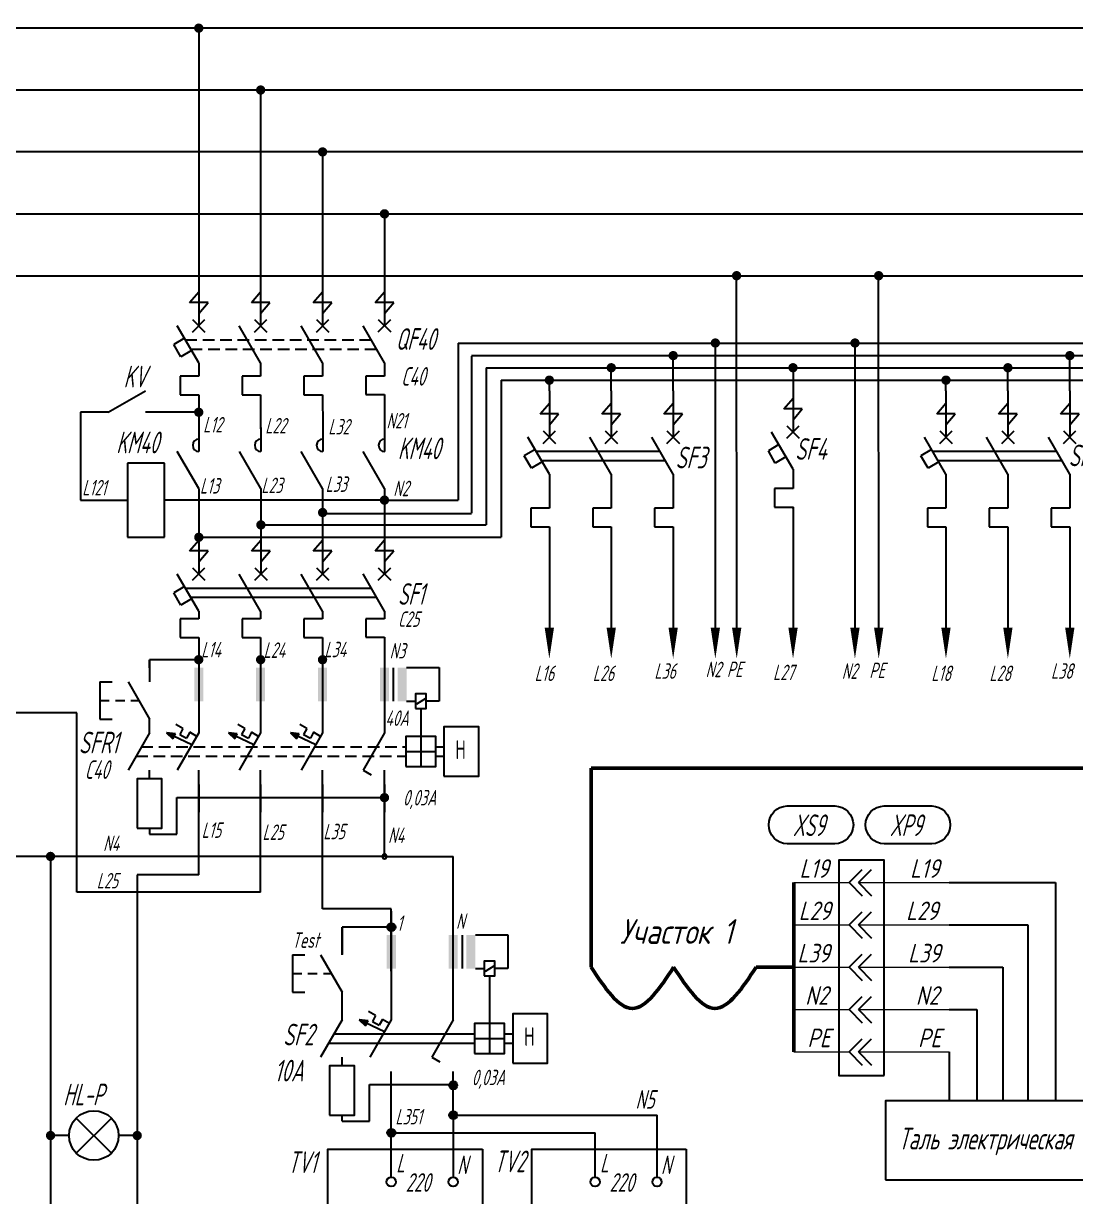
# Model space of a CAD drawing. Header units: millimetres. Extents: x 14016 to 19364, y 4274 to 5404.
# Drawn here: x 16222.1 to 16392, y 4402 to 4591.6 of the extents above; entities that cross this region are included whole.
import ezdxf

# ---------------------------------------------------------------- set-up
doc = ezdxf.new("R2010")
doc.units = ezdxf.units.MM
doc.header["$LTSCALE"] = 15
for name, pattern in [('HIDDEN2', [0.1875, 0.125, -0.0625]), ('K5LT_BASIC', [0]), ('K5LT_THIN', [0])]:
    doc.linetypes.add(name, pattern=pattern)
doc.layers.add('0.35 TEXT', color=7, linetype='Continuous', lineweight=35)
doc.layers.add('LWT 0.5', color=7, linetype='Continuous', lineweight=50)
doc.layers.add('ШТРИХОВАЯ 2', color=7, linetype='HIDDEN2')
doc.styles.add('33', font='gost.shx', dxfattribs={"width": 0.7, "oblique": 15, "height": 3.5})
doc.styles.add('34', font='gost.shx', dxfattribs={"width": 0.8, "oblique": 15, "height": 3.5})

# ---------------------------------------------------------------- blocks, each defined once
blk = doc.blocks.new('НР контакт')
at = {"linetype": 'K5LT_BASIC'}
for p, q in [((4.5, 0), (10.5, 3.46)), ((4.5, 0), (0, 0)), ((15, 0), (10.5, 0))]:
    blk.add_line(p, q, dxfattribs=at)
blk = doc.blocks.new('Авт выкл с тепл и дугогаш вертик')
for p, q in [((0, 0), (0, -7.5)), ((10, 0), (10, -7.5)), ((20, 0), (20, -7.5)), ((-1.5, -3.75), (0, -2)), ((1.5, -3.75), (-1.5, -3.75)), ((0, -5.5), (1.5, -3.75)), ((8.5, -3.75), (10, -2)), ((11.5, -3.75), (8.5, -3.75)), ((10, -5.5), (11.5, -3.75)), ((18.5, -3.75), (20, -2)), ((21.5, -3.75), (18.5, -3.75)), ((20, -5.5), (21.5, -3.75)), ((0, -13.5), (-3.46, -7.5)), ((-1, -8.5), (1, -6.5)), ((-1, -6.5), (1, -8.5)), ((10, -13.5), (6.54, -7.5)), ((9, -8.5), (11, -6.5)), ((9, -6.5), (11, -8.5)), ((20, -13.5), (16.54, -7.5)), ((19, -8.5), (21, -6.5)), ((19, -6.5), (21, -8.5)), ((-2.31, -9.5), (-4.04, -10.5)), ((-2.88, -12.5), (-4.04, -10.5)), ((-2.16, -9.75), (17.84, -9.75)), ((-1.3, -11.25), (18.7, -11.25)), ((-1.15, -11.5), (-2.88, -12.5)), ((0, -13.5), (0, -18)), ((10, -13.5), (10, -18)), ((20, -13.5), (20, -18)), ((0, -18), (0, -19)), ((10, -18), (10, -19)), ((20, -18), (20, -19)), ((0, -19), (-3, -19)), ((-3, -19), (-3, -22)), ((10, -19), (7, -19)), ((7, -19), (7, -22)), ((20, -19), (17, -19)), ((17, -19), (17, -22)), ((-3, -22), (0, -22)), ((0, -22), (0, -27.5)), ((7, -22), (10, -22)), ((10, -22), (10, -27.5)), ((17, -22), (20, -22)), ((20, -22), (20, -27.5))]:
    blk.add_line(p, q)
blk = doc.blocks.new('Лампа сигнальная')
at = {"linetype": 'K5LT_BASIC'}
for p, q in [((10.33, -2.83), (4.67, 2.83)), ((4.67, -2.83), (10.33, 2.83)), ((3.5, 0), (0, 0)), ((15, 0), (11.5, 0))]:
    blk.add_line(p, q, dxfattribs=at)
blk.add_circle((7.5, 0), 4, dxfattribs=at)
blk = doc.blocks.new('Кнопка НР без фикс лев')
at = {"linetype": 'K5LT_BASIC'}
for p, q in [((10.5, 8), (4.5, 8)), ((4.5, 8), (4.5, 6)), ((10.5, 8), (10.5, 6)), ((10.5, 3.46), (4.5, 0)), ((0, 0), (4.5, 0)), ((10.5, 0), (15, 0))]:
    blk.add_line(p, q, dxfattribs=at)
at = {"linetype": 'K5LT_THIN'}
for p, q in [((7.5, 8), (7.5, 6.5)), ((7.5, 5.5), (7.5, 4)), ((7.5, 3), (7.5, 1.73))]:
    blk.add_line(p, q, dxfattribs=at)
blk = doc.blocks.new('KROPKA')
blk.add_hatch(color=256).paths.add_polyline_path([(0.65, 0, 1), (-0.65, 0, 1)])
blk.add_circle((0, 0), 0.654)

msp = doc.modelspace()

# ---------------------------------------------------------------- hatches: boundary and pattern name
for points in [[(16251.1, 4487.51), (16249.64, 4487.51), (16249.64, 4482.07), (16251.1, 4482.07)], [(16261.1, 4487.51), (16259.64, 4487.51), (16259.64, 4482.07), (16261.1, 4482.07)], [(16271.1, 4487.51), (16269.64, 4487.51), (16269.64, 4482.07), (16271.1, 4482.07)], [(16281.1, 4487.51), (16279.64, 4487.51), (16279.64, 4482.07), (16281.1, 4482.07)], [(16283.95, 4487.51), (16282.49, 4487.51), (16282.49, 4482.07), (16283.95, 4482.07)], [(16282.21, 4444.31), (16280.75, 4444.31), (16280.75, 4438.87), (16282.21, 4438.87)], [(16292.21, 4444.31), (16290.75, 4444.31), (16290.75, 4438.87), (16292.21, 4438.87)], [(16295.06, 4444.31), (16293.6, 4444.31), (16293.6, 4438.87), (16295.06, 4438.87)]]:
    msp.add_hatch(color=256).paths.add_polyline_path(points)
h = msp.add_hatch(color=256)
h.paths.add_polyline_path([(16246.6, 4476.79), (16245.19, 4476.96), (16246.39, 4476.38)])
h.paths.add_polyline_path([(16246.39, 4476.38), (16245.19, 4476.96), (16246.18, 4475.98)])
h = msp.add_hatch(color=256)
h.paths.add_polyline_path([(16256.6, 4476.79), (16255.19, 4476.96), (16256.39, 4476.38)])
h.paths.add_polyline_path([(16256.39, 4476.38), (16255.19, 4476.96), (16256.18, 4475.98)])
h = msp.add_hatch(color=256)
h.paths.add_polyline_path([(16266.6, 4476.79), (16265.19, 4476.96), (16266.39, 4476.38)])
h.paths.add_polyline_path([(16266.39, 4476.38), (16265.19, 4476.96), (16266.18, 4475.98)])
h = msp.add_hatch(color=256)
h.paths.add_polyline_path([(16277.72, 4430.43), (16276.3, 4430.59), (16277.5, 4430.02)])
h.paths.add_polyline_path([(16277.5, 4430.02), (16276.3, 4430.59), (16277.29, 4429.61)])

# ---------------------------------------------------------------- linework, layer by layer
for p, q in [((16345.44, 4590.81, -0.02), (15242.36, 4590.81, -0.02)), ((16455.42, 4590.81, -0.02), (15302.16, 4590.81, -0.02)), ((16250.37, 4590.81, -0.02), (16250.37, 4546.55, -0.02)), ((16345.44, 4580.81, -0.02), (15242.36, 4580.81, -0.02)), ((16455.42, 4580.81, -0.02), (15302.16, 4580.81, -0.02)), ((16260.37, 4580.81, -0.02), (16260.37, 4546.55, -0.02)), ((16345.44, 4570.81, -0.02), (15242.36, 4570.81, -0.02)), ((16455.42, 4570.81, -0.02), (15302.16, 4570.81, -0.02)), ((16270.37, 4570.81, -0.02), (16270.37, 4546.55, -0.02)), ((15242.36, 4560.81, -0.02), (16345.44, 4560.81, -0.02)), ((15302.16, 4560.81, -0.02), (16455.42, 4560.81, -0.02)), ((16280.38, 4560.81, -0.02), (16280.38, 4546.55, -0.02)), ((15242.36, 4550.81, -0.02), (16343.19, 4550.81, -0.02)), ((15312.99, 4550.81, -0.02), (16455.42, 4550.81, -0.02)), ((16337.26, 4493.94, -0.02), (16337.25, 4550.81, -0.02)), ((16360.2, 4493.94, -0.02), (16360.19, 4550.81, -0.02)), ((16250.37, 4550.21, -0.02), (16250.37, 4542.71, -0.02)), ((16260.37, 4550.21, -0.02), (16260.37, 4542.71, -0.02)), ((16270.37, 4550.21, -0.02), (16270.37, 4542.71, -0.02)), ((16280.38, 4550.23, -0.02), (16280.38, 4542.73, -0.02)), ((16248.87, 4546.46, -0.02), (16250.37, 4548.21, -0.02)), ((16258.87, 4546.46, -0.02), (16260.37, 4548.21, -0.02)), ((16268.87, 4546.46, -0.02), (16270.37, 4548.21, -0.02)), ((16278.88, 4546.48, -0.02), (16280.38, 4548.23, -0.02)), ((16251.87, 4546.46, -0.02), (16248.87, 4546.46, -0.02)), ((16250.37, 4544.71, -0.02), (16251.87, 4546.46, -0.02)), ((16261.87, 4546.46, -0.02), (16258.87, 4546.46, -0.02)), ((16260.37, 4544.71, -0.02), (16261.87, 4546.46, -0.02)), ((16271.87, 4546.46, -0.02), (16268.87, 4546.46, -0.02)), ((16270.37, 4544.71, -0.02), (16271.87, 4546.46, -0.02)), ((16281.88, 4546.48, -0.02), (16278.88, 4546.48, -0.02)), ((16280.38, 4544.73, -0.02), (16281.88, 4546.48, -0.02)), ((16249.37, 4543.71, -0.02), (16251.37, 4541.71, -0.02)), ((16249.37, 4541.71, -0.02), (16251.37, 4543.71, -0.02)), ((16259.37, 4543.71, -0.02), (16261.37, 4541.71, -0.02)), ((16259.37, 4541.71, -0.02), (16261.37, 4543.71, -0.02)), ((16269.37, 4543.71, -0.02), (16271.37, 4541.71, -0.02)), ((16269.37, 4541.71, -0.02), (16271.37, 4543.71, -0.02)), ((16279.38, 4541.73, -0.02), (16281.38, 4543.73, -0.02)), ((16279.38, 4543.73, -0.02), (16281.38, 4541.73, -0.02)), ((16250.37, 4536.71, -0.02), (16246.91, 4542.71, -0.02)), ((16260.37, 4536.71, -0.02), (16256.91, 4542.71, -0.02)), ((16270.37, 4536.71, -0.02), (16266.91, 4542.71, -0.02)), ((16280.38, 4536.73, -0.02), (16276.92, 4542.73, -0.02)), ((16248.06, 4540.71, -0.02), (16246.33, 4539.71, -0.02)), ((16247.49, 4537.71, -0.02), (16246.33, 4539.71, -0.02)), ((16292.27, 4539.94, -0.02), (16437.43, 4539.94, -0.02)), ((16292.27, 4539.94, -0.02), (16292.27, 4514.55, -0.02)), ((16333.81, 4539.94, -0.02), (16333.81, 4493.94, -0.02)), ((16356.36, 4539.94, -0.02), (16356.36, 4493.94, -0.02)), ((16249.22, 4538.71, -0.02), (16247.49, 4537.71, -0.02)), ((16294.45, 4537.9, -0.02), (16430.48, 4537.9, -0.02)), ((16294.45, 4537.82, -0.02), (16294.45, 4512.43, -0.02)), ((16327, 4532.23, -0.02), (16327, 4537.9, -0.02)), ((16391.06, 4532.23, -0.02), (16391.06, 4537.9, -0.02)), ((16250.37, 4536.71, -0.02), (16250.37, 4535.58, -0.02)), ((16250.37, 4535.58, -0.02), (16250.37, 4534.58, -0.02)), ((16260.37, 4536.71, -0.02), (16260.37, 4535.58, -0.02)), ((16260.37, 4535.58, -0.02), (16260.37, 4534.58, -0.02)), ((16270.37, 4536.71, -0.02), (16270.37, 4535.58, -0.02)), ((16270.37, 4535.58, -0.02), (16270.37, 4534.58, -0.02)), ((16280.38, 4536.73, -0.02), (16280.38, 4535.6, -0.02)), ((16280.38, 4535.6, -0.02), (16280.38, 4534.6, -0.02)), ((16296.82, 4535.94, -0.02), (16420.48, 4535.94, -0.02)), ((16296.82, 4535.94, -0.02), (16296.82, 4510.55, -0.02)), ((16317, 4532.23, -0.02), (16317, 4535.94, -0.02)), ((16346.36, 4535.94, -0.02), (16346.36, 4525.54, -0.02)), ((16381.06, 4532.23, -0.02), (16381.06, 4535.94, -0.02)), ((16247.37, 4534.58, -0.02), (16247.37, 4531.58, -0.02)), ((16250.37, 4534.58, -0.02), (16247.37, 4534.58, -0.02)), ((16257.37, 4534.58, -0.02), (16257.37, 4531.58, -0.02)), ((16260.37, 4534.58, -0.02), (16257.37, 4534.58, -0.02)), ((16267.37, 4534.58, -0.02), (16267.37, 4531.58, -0.02)), ((16270.37, 4534.58, -0.02), (16267.37, 4534.58, -0.02)), ((16277.38, 4534.6, -0.02), (16277.38, 4531.6, -0.02)), ((16280.38, 4534.6, -0.02), (16277.38, 4534.6, -0.02)), ((16299.2, 4533.94, -0.02), (16410.48, 4533.94, -0.02)), ((16299.2, 4533.94, -0.02), (16299.2, 4508.55, -0.02)), ((16307, 4532.23, -0.02), (16307, 4533.94, -0.02)), ((16371.06, 4532.23, -0.02), (16371.06, 4533.94, -0.02)), ((16247.37, 4531.58, -0.02), (16250.37, 4531.58, -0.02)), ((16250.37, 4531.58, -0.02), (16250.37, 4530.46, -0.02)), ((16257.37, 4531.58, -0.02), (16260.37, 4531.58, -0.02)), ((16260.37, 4531.58, -0.02), (16260.37, 4526.06, -0.02)), ((16267.37, 4531.58, -0.02), (16270.37, 4531.58, -0.02)), ((16270.37, 4531.58, -0.02), (16270.41, 4526.27, -0.02)), ((16277.38, 4531.6, -0.02), (16280.38, 4531.6, -0.02)), ((16280.38, 4531.6, -0.02), (16280.38, 4526.08, -0.02)), ((16250.37, 4531.26, -0.02), (16250.37, 4526.27, -0.02)), ((16260.37, 4531.26, -0.02), (16260.37, 4526.27, -0.02)), ((16344.86, 4529.29, -0.02), (16346.36, 4531.04, -0.02)), ((16231.26, 4528.75, -0.02), (16231.26, 4514.55, -0.02)), ((16250.4, 4528.75, -0.02), (16245.76, 4528.75, -0.02)), ((16347.86, 4529.29, -0.02), (16344.86, 4529.29, -0.02)), ((16346.36, 4527.54, -0.02), (16347.86, 4529.29, -0.02)), ((16280.38, 4526.08, -0.02), (16280.38, 4522.4, -0.02)), ((16345.36, 4526.54, -0.02), (16347.36, 4524.54, -0.02)), ((16345.36, 4524.54, -0.02), (16347.36, 4526.54, -0.02)), ((16346.36, 4519.54, -0.02), (16342.9, 4525.54, -0.02)), ((16344.05, 4523.54, -0.02), (16342.39, 4522.54, -0.02)), ((16343.48, 4520.54, -0.02), (16342.39, 4522.54, -0.02)), ((16238.87, 4520.55, -0.02), (16238.87, 4508.55, -0.02)), ((16244.87, 4520.55, -0.02), (16238.87, 4520.55, -0.02)), ((16244.87, 4508.55, -0.02), (16244.87, 4520.55, -0.02)), ((16345.21, 4521.54, -0.02), (16343.48, 4520.54, -0.02)), ((16346.36, 4519.54, -0.02), (16346.36, 4517.44, -0.02)), ((16280.38, 4516.41, -0.02), (16280.38, 4502.62, -0.02)), ((16343.36, 4516.44, -0.02), (16343.36, 4513.44, -0.02)), ((16346.36, 4516.44, -0.02), (16343.36, 4516.44, -0.02)), ((16346.36, 4517.44, -0.02), (16346.36, 4516.44, -0.02)), ((16231.26, 4514.55, -0.02), (16238.87, 4514.55, -0.02)), ((16280.49, 4514.55, -0.02), (16244.87, 4514.55, -0.02)), ((16280.38, 4514.55, -0.02), (16292.27, 4514.55, -0.02)), ((16343.36, 4513.44, -0.02), (16346.36, 4513.44, -0.02)), ((16346.36, 4513.44, -0.02), (16346.36, 4493.94, -0.02)), ((16250.37, 4512.42, -0.02), (16250.37, 4502.6, -0.02)), ((16260.41, 4512.42, -0.02), (16260.41, 4502.6, -0.02)), ((16270.37, 4512.42, -0.02), (16270.37, 4502.6, -0.02)), ((16270.37, 4512.42, -0.02), (16294.45, 4512.42, -0.02)), ((16260.41, 4510.55, -0.02), (16296.82, 4510.55, -0.02)), ((16238.87, 4508.55, -0.02), (16244.87, 4508.55, -0.02)), ((16248.87, 4506.35, -0.02), (16250.37, 4508.1, -0.02)), ((16250.38, 4508.55, -0.02), (16299.2, 4508.55, -0.02)), ((16258.91, 4506.35, -0.02), (16260.41, 4508.1, -0.02)), ((16268.87, 4506.35, -0.02), (16270.37, 4508.1, -0.02)), ((16278.88, 4506.37, -0.02), (16280.38, 4508.12, -0.02)), ((16251.87, 4506.35, -0.02), (16248.87, 4506.35, -0.02)), ((16250.37, 4504.6, -0.02), (16251.87, 4506.35, -0.02)), ((16261.91, 4506.35, -0.02), (16258.91, 4506.35, -0.02)), ((16260.41, 4504.6, -0.02), (16261.91, 4506.35, -0.02)), ((16271.87, 4506.35, -0.02), (16268.87, 4506.35, -0.02)), ((16270.37, 4504.6, -0.02), (16271.87, 4506.35, -0.02)), ((16281.88, 4506.37, -0.02), (16278.88, 4506.37, -0.02)), ((16280.38, 4504.62, -0.02), (16281.88, 4506.37, -0.02)), ((16249.37, 4503.6, -0.02), (16251.37, 4501.6, -0.02)), ((16249.37, 4501.6, -0.02), (16251.37, 4503.6, -0.02)), ((16259.41, 4503.6, -0.02), (16261.41, 4501.6, -0.02)), ((16259.41, 4501.6, -0.02), (16261.41, 4503.6, -0.02)), ((16269.37, 4503.6, -0.02), (16271.37, 4501.6, -0.02)), ((16269.37, 4501.6, -0.02), (16271.37, 4503.6, -0.02)), ((16279.38, 4503.62, -0.02), (16281.38, 4501.62, -0.02)), ((16279.38, 4501.62, -0.02), (16281.38, 4503.62, -0.02)), ((16307, 4504.73, -0.02), (16307, 4493.94, -0.02)), ((16317, 4504.73, -0.02), (16317, 4493.94, -0.02)), ((16327, 4504.73, -0.02), (16327, 4493.94, -0.02)), ((16371.06, 4504.73, -0.02), (16371.06, 4493.94, -0.02)), ((16381.06, 4504.73, -0.02), (16381.06, 4493.94, -0.02)), ((16391.06, 4504.73, -0.02), (16391.06, 4493.94, -0.02)), ((16250.37, 4496.6, -0.02), (16246.91, 4502.6, -0.02)), ((16260.37, 4496.6, -0.02), (16256.91, 4502.6, -0.02)), ((16270.37, 4496.6, -0.02), (16266.91, 4502.6, -0.02)), ((16280.38, 4496.62, -0.02), (16276.92, 4502.62, -0.02)), ((16248.06, 4500.6, -0.02), (16246.33, 4499.6, -0.02)), ((16247.49, 4497.6, -0.02), (16246.33, 4499.6, -0.02)), ((16248.21, 4500.35, -0.02), (16278.23, 4500.35, -0.02)), ((16249.22, 4498.6, -0.02), (16247.49, 4497.6, -0.02)), ((16249.07, 4498.85, -0.02), (16279.09, 4498.85, -0.02)), ((16250.37, 4496.6, -0.02), (16250.37, 4496.38, -0.02)), ((16250.37, 4496.38, -0.02), (16250.37, 4495.38, -0.02)), ((16260.37, 4496.6, -0.02), (16260.37, 4496.38, -0.02)), ((16260.37, 4496.38, -0.02), (16260.37, 4495.38, -0.02)), ((16270.37, 4496.6, -0.02), (16270.37, 4496.38, -0.02)), ((16270.37, 4496.38, -0.02), (16270.37, 4495.38, -0.02)), ((16280.38, 4496.62, -0.02), (16280.38, 4496.4, -0.02)), ((16280.38, 4496.4, -0.02), (16280.38, 4495.4, -0.02)), ((16247.37, 4495.38, -0.02), (16247.37, 4492.38, -0.02)), ((16250.37, 4495.38, -0.02), (16247.37, 4495.38, -0.02)), ((16257.37, 4495.38, -0.02), (16257.37, 4492.38, -0.02)), ((16260.37, 4495.38, -0.02), (16257.37, 4495.38, -0.02)), ((16267.37, 4495.38, -0.02), (16267.37, 4492.38, -0.02)), ((16270.37, 4495.38, -0.02), (16267.37, 4495.38, -0.02)), ((16280.38, 4495.4, -0.02), (16277.38, 4495.4, -0.02)), ((16277.38, 4495.4, -0.02), (16277.38, 4492.4, -0.02)), ((16247.37, 4492.38, -0.02), (16250.37, 4492.38, -0.02)), ((16250.37, 4492.38, -0.02), (16250.37, 4476.94, -0.02)), ((16257.37, 4492.38, -0.02), (16260.37, 4492.38, -0.02)), ((16260.37, 4492.38, -0.02), (16260.37, 4489.04, -0.02)), ((16267.37, 4492.38, -0.02), (16270.37, 4492.38, -0.02)), ((16270.37, 4492.38, -0.02), (16270.38, 4489.04, -0.02)), ((16277.38, 4492.4, -0.02), (16280.38, 4492.4, -0.02)), ((16280.38, 4492.4, -0.02), (16280.38, 4489.04, -0.02)), ((16260.37, 4491.32, -0.02), (16260.37, 4476.94, -0.02)), ((16270.37, 4491.32, -0.02), (16270.37, 4476.94, -0.02)), ((16280.37, 4491.32, -0.02), (16280.37, 4476.94, -0.02)), ((16250.37, 4488.77, -0.02), (16242.41, 4488.77, -0.02)), ((16242.41, 4488.63, -0.02), (16242.41, 4485.18, -0.02)), ((16281.8, 4487.48, -0.02), (16281.8, 4482.08, -0.02)), ((16283.95, 4487.51, -0.02), (16289.18, 4487.51, -0.02)), ((16289.18, 4487.51, -0.02), (16289.18, 4482.08, -0.02)), ((16286.92, 4482.46, -0.02), (16285.54, 4481.58, -0.02)), ((16283.95, 4482.08, -0.02), (16285.38, 4482.08, -0.02)), ((16286.24, 4480.9, -0.02), (16286.24, 4476.35, -0.02)), ((16289.18, 4482.08, -0.02), (16287.09, 4482.08, -0.02)), ((16226.22, 4480.17, -0.02), (16213.1, 4480.17, -0.02)), ((16230.71, 4480.17, -0.02), (16226.22, 4480.17, -0.02)), ((16230.71, 4451.24, -0.02), (16230.71, 4480.17, -0.02)), ((16242.41, 4476.94, -0.02), (16238.95, 4470.94, -0.02)), ((16249.26, 4475.01, -0.02), (16245.19, 4476.96, -0.02)), ((16245.19, 4476.96, -0.02), (16246.18, 4475.98, -0.02)), ((16246.6, 4476.79, -0.02), (16245.19, 4476.96, -0.02)), ((16246.18, 4475.98, -0.02), (16246.6, 4476.79, -0.02)), ((16247.82, 4477.64, -0.02), (16246.69, 4478.3, -0.02)), ((16250.37, 4476.94, -0.02), (16246.91, 4470.94, -0.02)), ((16247.82, 4477.64, -0.02), (16247.3, 4476.69, -0.02)), ((16247.3, 4476.69, -0.02), (16248.4, 4476.09, -0.02)), ((16248.92, 4477.04, -0.02), (16248.4, 4476.09, -0.02)), ((16250.05, 4476.38, -0.02), (16248.92, 4477.04, -0.02)), ((16259.26, 4475.01, -0.02), (16255.19, 4476.96, -0.02)), ((16255.19, 4476.96, -0.02), (16256.18, 4475.98, -0.02)), ((16256.6, 4476.79, -0.02), (16255.19, 4476.96, -0.02)), ((16256.18, 4475.98, -0.02), (16256.6, 4476.79, -0.02)), ((16257.82, 4477.64, -0.02), (16256.69, 4478.3, -0.02)), ((16260.37, 4476.94, -0.02), (16256.91, 4470.94, -0.02)), ((16257.82, 4477.64, -0.02), (16257.3, 4476.69, -0.02)), ((16257.3, 4476.69, -0.02), (16258.4, 4476.09, -0.02)), ((16258.92, 4477.04, -0.02), (16258.4, 4476.09, -0.02)), ((16260.05, 4476.38, -0.02), (16258.92, 4477.04, -0.02)), ((16269.26, 4475.01, -0.02), (16265.19, 4476.96, -0.02)), ((16265.19, 4476.96, -0.02), (16266.18, 4475.98, -0.02)), ((16266.6, 4476.79, -0.02), (16265.19, 4476.96, -0.02)), ((16266.18, 4475.98, -0.02), (16266.6, 4476.79, -0.02)), ((16267.82, 4477.64, -0.02), (16266.69, 4478.3, -0.02)), ((16270.37, 4476.94, -0.02), (16266.91, 4470.94, -0.02)), ((16267.82, 4477.64, -0.02), (16267.3, 4476.69, -0.02)), ((16267.3, 4476.69, -0.02), (16268.4, 4476.09, -0.02)), ((16268.92, 4477.04, -0.02), (16268.4, 4476.09, -0.02)), ((16270.05, 4476.38, -0.02), (16268.92, 4477.04, -0.02)), ((16280.37, 4476.94, -0.02), (16276.91, 4470.94, -0.02)), ((16286.24, 4476.35, -0.02), (16286.24, 4471.52, -0.02)), ((16288.65, 4474.69, -0.02), (16289.98, 4474.69, -0.02)), ((16283.82, 4473.93, -0.02), (16288.65, 4473.93, -0.02)), ((16288.65, 4473.19, -0.02), (16289.98, 4473.19, -0.02)), ((16242.41, 4469.54, -0.02), (16242.41, 4470.94, -0.02)), ((16250.37, 4453.99, -0.02), (16250.37, 4470.94, -0.02)), ((16260.37, 4451.24, -0.02), (16260.37, 4470.94, -0.02)), ((16270.38, 4448.52, -0.02), (16270.37, 4470.94, -0.02)), ((16276.91, 4470.94, -0.02), (16278.21, 4470.18, -0.02)), ((16280.37, 4456.99, -0.02), (16280.37, 4470.94, -0.02)), ((16250.37, 4468.62, -0.02), (16250.37, 4464.12, -0.02)), ((16260.37, 4468.62, -0.02), (16260.37, 4464.12, -0.02)), ((16270.37, 4468.62, -0.02), (16270.37, 4464.12, -0.02)), ((16280.37, 4468.62, -0.02), (16280.37, 4464.12, -0.02)), ((16246.83, 4460.57, -0.02), (16246.83, 4466.49, -0.02)), ((16246.83, 4466.49, -0.02), (16280.37, 4466.49, -0.02)), ((16242.41, 4461.54, -0.02), (16242.41, 4460.57, -0.02)), ((16242.41, 4460.57, -0.02), (16246.83, 4460.57, -0.02)), ((16280.59, 4456.99, -0.02), (16216.61, 4456.99, -0.02)), ((16226.43, 4456.99, -0.02), (16226.43, 4393.06, -0.02)), ((16280.44, 4456.99, -0.02), (16291.47, 4456.99, -0.02)), ((16291.48, 4430.57, -0.02), (16291.47, 4456.99, -0.02)), ((16240.43, 4453.99, -0.02), (16240.43, 4393.06, -0.02)), ((16250.37, 4453.99, -0.02), (16240.43, 4453.99, -0.02)), ((16355.41, 4452.76, 0), (16357.54, 4454.88, 0)), ((16356.91, 4452.76, 0), (16359.04, 4454.88, 0)), ((16355.41, 4452.76, 0), (16357.54, 4450.64, 0)), ((16356.91, 4452.76, 0), (16359.04, 4450.64, 0)), ((16371.56, 4452.76, 0), (16388.77, 4452.76, 0)), ((16388.77, 4452.76, 0), (16388.77, 4417.48)), ((16260.37, 4451.24, -0.02), (16230.71, 4451.24, -0.02)), ((16281.48, 4448.52, -0.02), (16270.37, 4448.52, -0.02)), ((16281.48, 4438.43, -0.02), (16281.48, 4448.52, -0.02)), ((16281.48, 4448.12, -0.02), (16281.48, 4430.57, -0.02)), ((16355.41, 4445.92, 0), (16357.54, 4448.04, 0)), ((16356.91, 4445.92, 0), (16359.04, 4448.04, 0)), ((16281.48, 4445.57, -0.02), (16273.52, 4445.57, -0.02)), ((16273.52, 4445.43, -0.02), (16273.52, 4441.16, -0.02)), ((16355.41, 4445.92, 0), (16357.54, 4443.8, 0)), ((16356.91, 4445.92, 0), (16359.04, 4443.8, 0)), ((16371.56, 4445.92, 0), (16384.3, 4445.92, 0)), ((16384.3, 4445.92, 0), (16384.3, 4417.48)), ((16292.91, 4444.28, -0.02), (16292.91, 4438.88, -0.02)), ((16295.06, 4444.31, -0.02), (16300.3, 4444.31, -0.02)), ((16300.3, 4444.31, -0.02), (16300.3, 4438.88, -0.02)), ((16355.41, 4439.08, 0), (16357.54, 4441.2, 0)), ((16356.91, 4439.08, 0), (16359.04, 4441.2, 0)), ((16295.06, 4438.88, -0.02), (16296.49, 4438.88, -0.02)), ((16298.03, 4439.26, -0.02), (16296.66, 4438.38, -0.02)), ((16300.3, 4438.88, -0.02), (16298.2, 4438.88, -0.02)), ((16355.41, 4439.08, 0), (16357.54, 4436.96, 0)), ((16356.91, 4439.08, 0), (16359.04, 4436.96, 0)), ((16371.56, 4439.08, 0), (16380.22, 4439.08, 0)), ((16380.22, 4439.08, 0), (16380.22, 4417.48)), ((16297.35, 4437.7, -0.02), (16297.35, 4429.98, -0.02)), ((16355.41, 4432.24, 0), (16357.54, 4434.36, 0)), ((16356.91, 4432.24, 0), (16359.04, 4434.36, 0)), ((16278.94, 4431.28, -0.02), (16277.8, 4431.93, -0.02)), ((16278.94, 4431.28, -0.02), (16278.42, 4430.33, -0.02)), ((16355.41, 4432.24, 0), (16357.54, 4430.12, 0)), ((16356.91, 4432.24, 0), (16359.04, 4430.12, 0)), ((16371.56, 4432.24, 0), (16376.02, 4432.24, 0)), ((16376.02, 4432.24, 0), (16376.02, 4417.48)), ((16273.52, 4430.57, -0.02), (16270.06, 4424.57, -0.02)), ((16280.37, 4428.64, -0.02), (16276.3, 4430.59, -0.02)), ((16276.3, 4430.59, -0.02), (16277.29, 4429.61, -0.02)), ((16277.72, 4430.43, -0.02), (16276.3, 4430.59, -0.02)), ((16277.29, 4429.61, -0.02), (16277.72, 4430.43, -0.02)), ((16281.48, 4430.57, -0.02), (16278.02, 4424.57, -0.02)), ((16278.42, 4430.33, -0.02), (16279.51, 4429.73, -0.02)), ((16280.03, 4430.67, -0.02), (16279.51, 4429.73, -0.02)), ((16281.16, 4430.02, -0.02), (16280.03, 4430.67, -0.02)), ((16291.48, 4430.57, -0.02), (16288.02, 4424.57, -0.02)), ((16297.35, 4429.98, -0.02), (16297.35, 4425.15, -0.02)), ((16272.22, 4428.32, -0.02), (16294.93, 4428.32, -0.02)), ((16294.93, 4427.57, -0.02), (16299.77, 4427.57, -0.02)), ((16299.77, 4428.32, -0.02), (16301.09, 4428.32, -0.02)), ((16355.41, 4425.4, 0), (16357.54, 4427.52, 0)), ((16356.91, 4425.4, 0), (16359.04, 4427.52, 0)), ((16271.36, 4426.82, -0.02), (16294.93, 4426.82, -0.02)), ((16299.77, 4426.82, -0.02), (16301.09, 4426.82, -0.02)), ((16355.41, 4425.4, 0), (16357.54, 4423.27, 0)), ((16356.91, 4425.4, 0), (16359.04, 4423.27, 0)), ((16371.56, 4425.4, 0), (16371.56, 4417.48)), ((16273.52, 4423.18, -0.02), (16273.52, 4424.57, -0.02)), ((16288.02, 4424.57, -0.02), (16289.32, 4423.82, -0.02)), ((16281.47, 4405.15, -0.02), (16281.47, 4422.25, -0.02)), ((16277.94, 4414.21, -0.02), (16277.94, 4420.12, -0.02)), ((16277.94, 4420.12, -0.02), (16291.48, 4420.12, -0.02)), ((16273.52, 4414.21, -0.02), (16273.52, 4415.18, -0.02)), ((16273.52, 4414.21, -0.02), (16277.94, 4414.21, -0.02)), ((16291.47, 4415.19, -0.02), (16291.47, 4405.15, -0.02)), ((16291.47, 4415.19, -0.02), (16324.39, 4415.19, -0.02)), ((16324.39, 4405.15, -0.02), (16324.39, 4415.19, -0.02)), ((16281.47, 4412.35, -0.02), (16314.39, 4412.35, -0.02)), ((16314.39, 4405.15, -0.02), (16314.39, 4412.35, -0.02))]:
    msp.add_line(p, q)
at = {"linetype": 'K5LT_BASIC'}
for p, q in [((16250.41, 4526.27, -0.02), (16250.41, 4522.41, -0.02)), ((16260.41, 4526.27, -0.02), (16260.41, 4522.41, -0.02)), ((16270.41, 4526.27, -0.02), (16270.41, 4522.41, -0.02)), ((16280.38, 4526.27, -0.02), (16280.38, 4522.4, -0.02)), ((16250.37, 4516.41, -0.02), (16246.91, 4522.41, -0.02)), ((16260.41, 4516.41, -0.02), (16256.95, 4522.41, -0.02)), ((16270.37, 4516.41, -0.02), (16266.91, 4522.41, -0.02)), ((16280.38, 4516.41, -0.02), (16276.92, 4522.41, -0.02)), ((16250.37, 4516.41, -0.02), (16250.37, 4507.54, -0.02)), ((16260.41, 4516.41, -0.02), (16260.41, 4507.54, -0.02)), ((16270.37, 4516.41, -0.02), (16270.37, 4507.54, -0.02)), ((16346.36, 4513.22, -0.02), (16346.36, 4513.47, -0.02)), ((16242.41, 4487.44, -0.02), (16242.41, 4488.77, -0.02)), ((16234.41, 4485.19, -0.02), (16234.41, 4479.19, -0.02)), ((16234.41, 4485.19, -0.02), (16236.41, 4485.19, -0.02)), ((16238.95, 4485.19, -0.02), (16242.41, 4479.19, -0.02)), ((16234.41, 4479.19, -0.02), (16236.41, 4479.19, -0.02)), ((16242.41, 4476.94, -0.02), (16242.41, 4479.19, -0.02)), ((16291.47, 4415.19, -0.02), (16291.47, 4422.25, -0.02))]:
    msp.add_line(p, q, dxfattribs=at)
at = {"linetype": 'K5LT_THIN'}
for p, q in [((16234.41, 4482.19, -0.02), (16235.91, 4482.19, -0.02)), ((16236.91, 4482.19, -0.02), (16238.41, 4482.19, -0.02)), ((16239.41, 4482.19, -0.02), (16240.68, 4482.19, -0.02))]:
    msp.add_line(p, q, dxfattribs=at)
at = {"lineweight": 13}
for p, q in [((16346.47, 4452.76, 0), (16355.41, 4452.76, 0)), ((16356.91, 4452.76, 0), (16371.56, 4452.76, 0)), ((16346.47, 4445.92, 0), (16355.41, 4445.92, 0)), ((16356.91, 4445.92, 0), (16371.56, 4445.92, 0)), ((16346.47, 4439.08, 0), (16355.41, 4439.08, 0)), ((16356.91, 4439.08, 0), (16371.56, 4439.08, 0)), ((16346.47, 4432.24, 0), (16355.41, 4432.24, 0)), ((16356.91, 4432.24, 0), (16371.56, 4432.24, 0)), ((16346.47, 4425.4, 0), (16355.41, 4425.4, 0)), ((16356.91, 4425.4, 0), (16371.56, 4425.4, 0))]:
    msp.add_line(p, q, dxfattribs=at)
at = {"const_width": 0.75, "elevation": -0.02}
for points in [[(16250, 4590.81, 1), (16250.75, 4590.81, 1)], [(16260, 4580.81, 1), (16260.75, 4580.81, 1)], [(16270, 4570.81, 1), (16270.75, 4570.81, 1)], [(16280, 4560.81, 1), (16280.75, 4560.81, 1)], [(16336.87, 4550.81, 1), (16337.62, 4550.81, 1)], [(16359.82, 4550.81, 1), (16360.57, 4550.81, 1)], [(16333.44, 4539.94, 1), (16334.19, 4539.94, 1)], [(16355.99, 4539.94, 1), (16356.74, 4539.94, 1)], [(16326.63, 4537.9, 1), (16327.38, 4537.9, 1)], [(16390.69, 4537.9, 1), (16391.44, 4537.9, 1)], [(16316.63, 4535.94, 1), (16317.38, 4535.94, 1)], [(16345.98, 4535.94, 1), (16346.73, 4535.94, 1)], [(16380.69, 4535.94, 1), (16381.44, 4535.94, 1)], [(16306.63, 4533.94, 1), (16307.38, 4533.94, 1)], [(16370.69, 4533.94, 1), (16371.44, 4533.94, 1)], [(16250, 4528.75, 1), (16250.75, 4528.75, 1)], [(16280, 4514.55, 1), (16280.75, 4514.55, 1)], [(16270.01, 4512.55, 1), (16270.76, 4512.55, 1)], [(16260.04, 4510.55, 1), (16260.79, 4510.55, 1)], [(16250.01, 4508.55, 1), (16250.76, 4508.55, 1)], [(16250.37, 4489.15, 1), (16250.37, 4488.4, 1)], [(16260.37, 4489.15, 1), (16260.37, 4488.4, 1)], [(16270.37, 4489.15, 1), (16270.37, 4488.4, 1)], [(16280.37, 4466.86, 1), (16280.37, 4466.11, 1)], [(16226.06, 4456.99, 1), (16226.81, 4456.99, 1)], [(16226.06, 4411.9, 1), (16226.81, 4411.9, 1)], [(16240.06, 4411.9, 1), (16240.81, 4411.9, 1)]]:
    msp.add_lwpolyline(points, format="xyb", close=True, dxfattribs=at)
at = {"elevation": -0.02}
for points in [[(16307, 4493.94, 1.5, 0, 0), (16307, 4488.94, 0, 0, 0)], [(16317, 4493.94, 1.5, 0, 0), (16317, 4488.94, 0, 0, 0)], [(16327, 4493.94, 1.5, 0, 0), (16327, 4488.94, 0, 0, 0)], [(16333.81, 4493.94, 1.5, 0, 0), (16333.81, 4488.94, 0, 0, 0)], [(16337.26, 4493.94, 1.5, 0, 0), (16337.26, 4488.94, 0, 0, 0)], [(16346.36, 4493.94, 1.5, 0, 0), (16346.36, 4488.94, 0, 0, 0)], [(16356.36, 4493.94, 1.5, 0, 0), (16356.36, 4488.94, 0, 0, 0)], [(16360.2, 4493.94, 1.5, 0, 0), (16360.2, 4488.94, 0, 0, 0)], [(16371.06, 4493.94, 1.5, 0, 0), (16371.06, 4488.94, 0, 0, 0)], [(16381.06, 4493.94, 1.5, 0, 0), (16381.06, 4488.94, 0, 0, 0)], [(16391.06, 4493.94, 1.5, 0, 0), (16391.06, 4488.94, 0, 0, 0)]]:
    msp.add_lwpolyline(points, format="xyseb", dxfattribs=at)
for points, elevation in [([(16285.38, 4480.9), (16287.09, 4480.9), (16287.09, 4483.26), (16285.38, 4483.26)], -0.02), ([(16289.98, 4469.96), (16295.6, 4469.96), (16295.6, 4477.91), (16289.98, 4477.91)], -0.02), ([(16283.82, 4471.52), (16288.65, 4471.52), (16288.65, 4476.35), (16283.82, 4476.35)], -0.02), ([(16240.41, 4461.54), (16244.41, 4461.54), (16244.41, 4469.54), (16240.41, 4469.54)], -0.02), ([(16361.07, 4421.59), (16361.07, 4456.4), (16353.77, 4456.4), (16353.77, 4421.59)], 0), ([(16296.49, 4437.7), (16298.2, 4437.7), (16298.2, 4440.06), (16296.49, 4440.06)], -0.02), ([(16301.09, 4423.59), (16306.71, 4423.59), (16306.71, 4431.54), (16301.09, 4431.54)], -0.02), ([(16294.93, 4425.15), (16299.77, 4425.15), (16299.77, 4429.98), (16294.93, 4429.98)], -0.02), ([(16271.52, 4415.18), (16275.52, 4415.18), (16275.52, 4423.18), (16271.52, 4423.18)], -0.02), ([(16296.18, 4409.67), (16296.18, 4372.28), (16271.23, 4372.28), (16271.23, 4409.67)], -0.02), ([(16329.09, 4409.67), (16329.09, 4372.28), (16304.15, 4372.28), (16304.15, 4409.67)], -0.02)]:
    msp.add_lwpolyline(points, close=True, dxfattribs=dict(elevation=elevation))
at = {"elevation": 0.02}
for points in [[(16345.42, 4459.03, -0.976929), (16345.42, 4465.15), (16353.11, 4465.15, -0.976929), (16353.11, 4459.03)], [(16361.07, 4459.03, -0.976929), (16361.07, 4465.15), (16368.76, 4465.15, -0.976929), (16368.76, 4459.03)]]:
    msp.add_lwpolyline(points, format="xyb", close=True, dxfattribs=at)
msp.add_lwpolyline([(16361.27, 4404.73), (16395.88, 4404.73), (16395.88, 4417.48), (16361.27, 4417.48)], close=True)
for centre in [(16281.47, 4404.4, -0.02), (16291.47, 4404.4, -0.02), (16314.39, 4404.4, -0.02), (16324.39, 4404.4, -0.02)]:
    msp.add_circle(centre, 0.75)
for centre, start, end in [((16250.37, 4590.81, -0.02), 0, 180), ((16250.37, 4590.64, -0.02), 0, 180), ((16250.37, 4590.81, -0.02), 180, 0), ((16250.37, 4590.64, -0.02), 180, 0), ((16260.44, 4580.81, -0.02), 0, 180), ((16260.44, 4580.64, -0.02), 0, 180), ((16260.44, 4580.81, -0.02), 180, 0), ((16260.44, 4580.64, -0.02), 180, 0), ((16270.51, 4570.81, -0.02), 0, 180), ((16270.51, 4570.64, -0.02), 0, 180), ((16270.51, 4570.81, -0.02), 180, 0), ((16270.51, 4570.64, -0.02), 180, 0), ((16280.57, 4560.81, -0.02), 0, 180), ((16280.57, 4560.64, -0.02), 0, 180), ((16280.57, 4560.81, -0.02), 180, 0), ((16280.57, 4560.64, -0.02), 180, 0), ((16250.37, 4528.75, -0.02), 0, 180), ((16250.37, 4528.75, -0.02), 180, 0), ((16226.43, 4456.99, -0.02), 0, 180), ((16226.43, 4456.99, -0.02), 0, 180), ((16226.43, 4456.99, -0.02), 180, 0), ((16226.43, 4456.99, -0.02), 180, 0), ((16280.38, 4456.99, -0.02), 0, 180), ((16280.38, 4456.99, -0.02), 180, 0)]:
    msp.add_arc(centre, 0.375, start, end)
at = {"linetype": 'K5LT_BASIC'}
for centre in [(16250.41, 4523.41, -0.02), (16260.41, 4523.41, -0.02), (16270.41, 4523.41, -0.02), (16280.41, 4523.41, -0.02)]:
    msp.add_arc(centre, 1, 90, 270, dxfattribs=at)
at = {"layer": 'LWT 0.5'}
for p, q in [((16313.75, 4471.25, 0), (16313.75, 4439.08, 0)), ((16440.36, 4471.25, 0), (16313.75, 4471.25, 0)), ((16346.47, 4452.76, 0), (16346.47, 4425.4, 0)), ((16340.4, 4439.08, 0), (16346.47, 4439.08, 0))]:
    msp.add_line(p, q, dxfattribs=at)
for points in [[(16313.75, 4439.08, 0), (16320.41, 4432.42, 0), (16327.08, 4439.08, 0)], [(16327.08, 4439.08, 0), (16333.74, 4432.42, 0), (16340.4, 4439.08, 0)]]:
    msp.add_spline(points, degree=3, dxfattribs=at)
at = {"layer": 'ШТРИХОВАЯ 2'}
for p, q in [((16248.21, 4540.46, -0.02), (16278.23, 4540.46, -0.02)), ((16249.07, 4538.96, -0.02), (16279.09, 4538.96, -0.02)), ((16241.11, 4474.69, -0.02), (16283.82, 4474.69, -0.02)), ((16240.25, 4473.19, -0.02), (16283.82, 4473.19, -0.02))]:
    msp.add_line(p, q, dxfattribs=at)

# ---------------------------------------------------------------- block references
for name, p in [('НР контакт', (16231.26, 4528.75, -0.02)), ('Авт выкл с тепл и дугогаш вертик', (16371.06, 4532.23, -0.02)), ('Лампа сигнальная', (16225.93, 4411.9, -0.02))]:
    msp.add_blockref(name, p)
at = {"color": 1}
msp.add_blockref('Авт выкл с тепл и дугогаш вертик', (16307, 4532.23, -0.02), dxfattribs=at)
at = {"lineweight": 0}
for p in [(16281.48, 4445.57, -0.02), (16291.48, 4420, -0.02), (16291.48, 4415.19, -0.02), (16281.47, 4412.35, -0.02)]:
    msp.add_blockref('KROPKA', p, dxfattribs=at)
at = {"rotation": 90}
msp.add_blockref('Кнопка НР без фикс лев', (16273.52, 4430.57, -0.02), dxfattribs=at)

# ---------------------------------------------------------------- texts
at = {"oblique": 15}
for s, style, width, p in [('C40', '34', 0.75, (16283.06, 4533.05, -0.02)), ('C40', '34', 0.75, (16231.96, 4469.52, -0.02)), ('L', '33', 0.8, (16282.26, 4405.94, -0.02)), ('N', '33', 0.8, (16292.11, 4405.66, -0.02)), ('L', '33', 0.8, (16315.18, 4405.94, -0.02)), ('N', '33', 0.8, (16325.02, 4405.66, -0.02)), ('220', '33', 0.8, (16283.79, 4402.81, -0.02)), ('220', '33', 0.8, (16316.71, 4402.81, -0.02))]:
    msp.add_text(s, height=3, dxfattribs=dict(at, style=style, width=width)).set_placement(p)
at = {"layer": '0.35 TEXT', "oblique": 15}
for s, height, style, width, p in [('QF40', 3.5, '34', 0.75, (16282.19, 4538.83, -0.02)), ('KV', 3.5, '34', 0.75, (16238.24, 4532.77, -0.02)), ('L12', 2.5, '33', 0.8, (16251.09, 4525.49, -0.02)), ('L22', 2.5, '33', 0.8, (16261.11, 4525.33, -0.02)), ('N21', 2.5, '33', 0.8, (16280.69, 4526.13, -0.02)), ('L32', 2.5, '33', 0.8, (16271.3, 4525.16, -0.02)), ('KM40', 3.5, '34', 0.75, (16237.05, 4522.12, -0.02)), ('KM40', 3.5, '34', 0.75, (16282.53, 4521.16, -0.02)), ('SF4', 3.5, '33', 0.8, (16346.68, 4521.07, -0.02)), ('SF3', 3.5, '33', 0.8, (16327.37, 4519.69, -0.02)), ('SF5', 3.5, '33', 0.8, (16390.86, 4520.03, -0.02)), ('L33', 2.5, '33', 0.8, (16270.87, 4515.88, -0.02)), ('L121', 2.5, '33', 0.8, (16231.56, 4515.32, -0.02)), ('L13', 2.5, '33', 0.8, (16250.57, 4515.61, -0.02)), ('L23', 2.5, '33', 0.8, (16260.49, 4515.69, -0.02)), ('N2', 2.5, '33', 0.8, (16281.79, 4515.19, -0.02)), ('SF1', 3.5, '34', 0.75, (16282.53, 4497.64, -0.02)), ('C25', 2.5, '33', 0.8, (16282.56, 4494.08, -0.02)), ('L14', 2.5, '33', 0.8, (16250.78, 4489.15, -0.02)), ('L24', 2.5, '33', 0.8, (16260.85, 4489.07, -0.02)), ('L34', 2.5, '33', 0.8, (16270.68, 4489.17, -0.02)), ('N3', 2.5, '33', 0.8, (16281.2, 4488.96, -0.02)), ('L36', 2.5, '33', 0.8, (16323.96, 4485.69, -0.02)), ('N2', 2.5, '33', 0.8, (16332.24, 4485.95, -0.02)), ('PE', 2.5, '33', 0.8, (16335.68, 4485.96, -0.02)), ('L27', 2.5, '33', 0.8, (16343.13, 4485.47, -0.02)), ('N2', 2.5, '33', 0.8, (16354.24, 4485.68, -0.02)), ('PE', 2.5, '33', 0.8, (16358.68, 4485.8, -0.02)), ('L38', 2.5, '33', 0.8, (16388.02, 4485.69, -0.02)), ('L16', 2.5, '33', 0.8, (16304.63, 4485.33, -0.02)), ('L26', 2.5, '33', 0.8, (16314.02, 4485.33, -0.02)), ('L18', 2.5, '33', 0.8, (16368.69, 4485.33, -0.02)), ('L28', 2.5, '33', 0.8, (16378.08, 4485.33, -0.02)), ('40А', 2.5, '33', 0.8, (16280.5, 4478.08, -0.02)), ('SFR1', 3.5, '33', 0.8, (16230.99, 4473.64, -0.02)), (' 0,03А', 2.5, '33', 0.8, (16282.34, 4465.23, -0.02)), ('XS9', 3.5, '34', 0.75, (16346.33, 4460.28, 0.02)), ('XP9', 3.5, '34', 0.75, (16361.98, 4460.28, 0.02)), ('L15', 2.5, '33', 0.8, (16250.85, 4459.99, -0.02)), ('L25', 2.5, '33', 0.8, (16260.67, 4459.66, -0.02)), ('L35', 2.5, '33', 0.8, (16270.5, 4459.76, -0.02)), ('N4', 2.5, '33', 0.8, (16280.96, 4459.16, -0.02)), ('N4', 2.5, '33', 0.8, (16234.94, 4457.87, -0.02)), ('L25', 2.5, '33', 0.8, (16233.9, 4451.82, -0.02)), ('1', 2.5, '33', 0.8, (16282.39, 4444.96, -0.02)), ('N', 2.5, '33', 0.8, (16291.93, 4445.28, -0.02)), ('Test', 2.5, '33', 0.8, (16265.43, 4442.21, -0.02)), ('SF2', 3.5, '34', 0.8, (16263.99, 4426.46, -0.02)), ('10A', 3.5, '34', 0.8, (16262.57, 4420.64, -0.02)), (' 0,03А', 2.5, '33', 0.8, (16293.45, 4420.03, -0.02)), ('HL-P', 3.5, '34', 0.75, (16228.49, 4416.77, -0.02)), ('N5', 3, '33', 0.8, (16320.91, 4416.23, -0.02)), ('L351', 2.5, '33', 0.8, (16282.13, 4413.69, -0.02)), ('Таль электрическая', 3.5, '34', 0.8, (16363.4, 4409.66, 0)), ('TV1', 3.5, '34', 0.75, (16264.75, 4405.84, -0.02)), ('TV2', 3.5, '34', 0.75, (16298.06, 4405.97, -0.02))]:
    msp.add_text(s, height=height, dxfattribs=dict(at, style=style, width=width)).set_placement(p)
at = {"layer": '0.35 TEXT', "style": '33', "width": 0.8}
for p in [(16291.83, 4472.74, -0.02), (16302.94, 4426.38, -0.02)]:
    msp.add_text('H', height=3, dxfattribs=at).set_placement(p)
at = {"layer": '0.35 TEXT', "oblique": 15}
for s, height, style, p in [('L19', 3, '33', (16347.4, 4453.54, 0)), ('L19', 3, '33', (16365.27, 4453.54, 0)), ('L29', 3, '33', (16347.27, 4446.7, 0)), ('L29', 3, '33', (16364.62, 4446.7, 0)), ('Участок 1', 4, '34', (16318.41, 4442.86, 0)), ('L39', 3, '33', (16347.07, 4439.86, 0)), ('L39', 3, '33', (16364.94, 4439.86, 0)), ('N2', 3, '33', (16348.32, 4433.02, 0)), ('N2', 3, '33', (16366.19, 4433.02, 0)), ('РЕ', 3, '33', (16348.66, 4426.17, 0)), ('РЕ', 3, '33', (16366.53, 4426.17, 0))]:
    msp.add_text(s, height=height, dxfattribs=dict(at, style=style)).set_placement(p)

doc.saveas('drawing.dxf')
